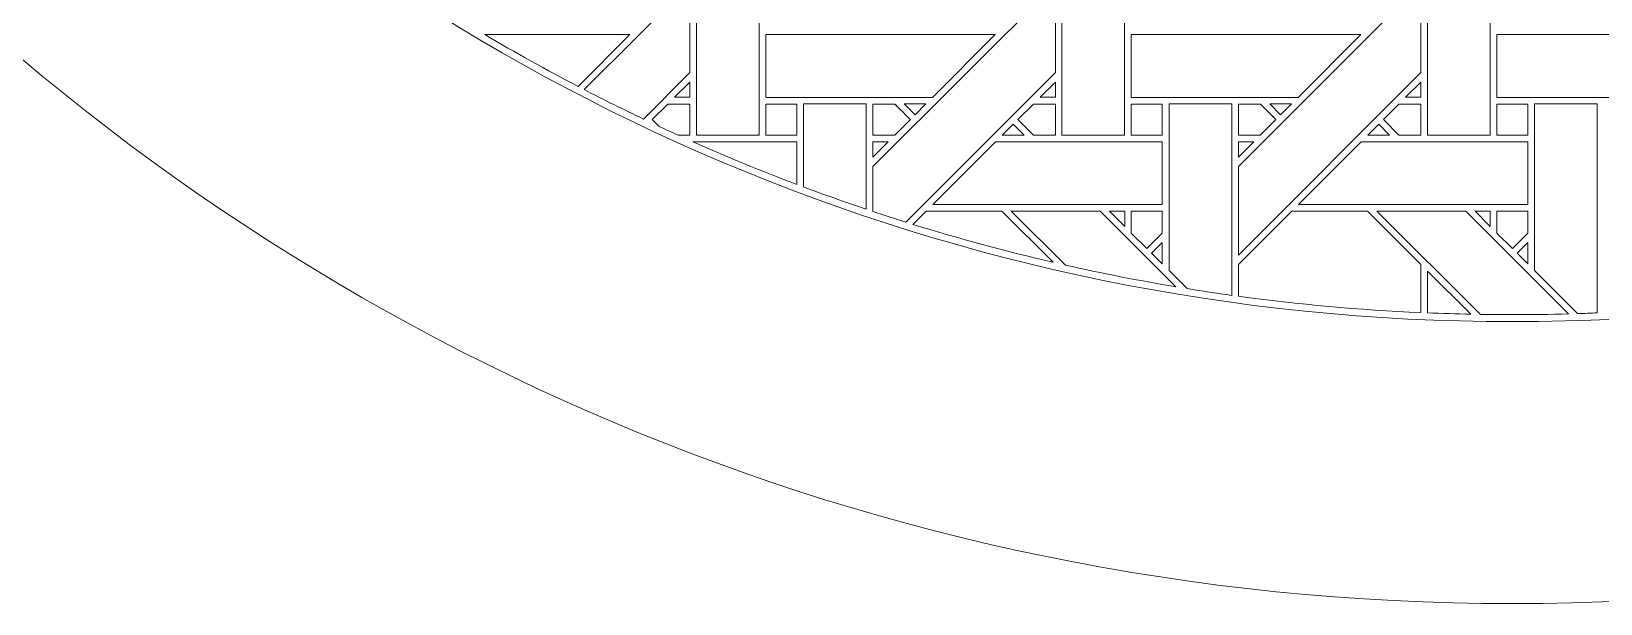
# Model space of a CAD drawing. Header units: inches. Extents: x 6.4 to 18.4, y 3.1 to 15.1.
# Drawn here: x 8.539 to 12.612, y 3.095 to 4.58 of the extents above; entities that cross this region are included whole.
import ezdxf

# ---------------------------------------------------------------- set-up
doc = ezdxf.new("R2010")
doc.units = ezdxf.units.IN
doc.header["$MEASUREMENT"] = 0
doc.layers.add('Design', color=7, linetype='Continuous', lineweight=0)

msp = doc.modelspace()

# ---------------------------------------------------------------- linework, layer by layer
at = {"layer": 'Design'}
for points, knots in [([(12.3829, 15.0948), (9.0691, 15.0948), (6.3829, 12.4085), (6.3829, 9.0948), (6.3829, 5.7811), (9.0691, 3.0948), (12.3829, 3.0948), (15.6966, 3.0948), (18.3829, 5.7811), (18.3829, 9.0948), (18.3829, 12.4085), (15.6966, 15.0948), (12.3829, 15.0948)], [0, 0, 0, 0, 1, 1, 1, 2, 2, 2, 3, 3, 3, 4, 4, 4, 4]), ([(12.3829, 14.3629), (9.4733, 14.3629), (7.1147, 12.0043), (7.1147, 9.0948), (7.1147, 6.1852), (9.4733, 3.8266), (12.3829, 3.8266), (15.2924, 3.8266), (17.651, 6.1852), (17.651, 9.0948), (17.651, 12.0043), (15.2924, 14.3629), (12.3829, 14.3629)], [0, 0, 0, 0, 1, 1, 1, 2, 2, 2, 3, 3, 3, 4, 4, 4, 4]), ([(10.4278, 4.7445), (10.4278, 4.7445), (10.4278, 4.3108), (10.4278, 4.3108), (10.4278, 4.3108), (10.265, 4.3108), (10.265, 4.3108), (10.265, 4.3108), (10.265, 4.9066), (10.265, 4.9066), (10.265, 4.9066), (10.4278, 4.7445), (10.4278, 4.7445)], [0, 0, 0, 0, 1, 1, 1, 2, 2, 2, 3, 3, 3, 4, 4, 4, 4]), ([(11.3765, 4.7445), (11.3765, 4.7445), (11.3765, 4.3108), (11.3765, 4.3108), (11.3765, 4.3108), (11.2137, 4.3108), (11.2137, 4.3108), (11.2137, 4.3108), (11.2137, 4.9066), (11.2137, 4.9066), (11.2137, 4.9066), (11.3765, 4.7445), (11.3765, 4.7445)], [0, 0, 0, 0, 1, 1, 1, 2, 2, 2, 3, 3, 3, 4, 4, 4, 4]), ([(12.3252, 4.7444), (12.3252, 4.7444), (12.3252, 4.3108), (12.3252, 4.3108), (12.3252, 4.3108), (12.1625, 4.3108), (12.1625, 4.3108), (12.1625, 4.3108), (12.1625, 4.9066), (12.1625, 4.9066), (12.1625, 4.9066), (12.3252, 4.7444), (12.3252, 4.7444)], [0, 0, 0, 0, 1, 1, 1, 2, 2, 2, 3, 3, 3, 4, 4, 4, 4]), ([(9.9738, 4.429), (9.9738, 4.429), (10.2479, 4.703), (10.2479, 4.703), (10.2479, 4.703), (10.2479, 4.473), (10.2479, 4.473), (10.2479, 4.473), (10.1275, 4.3526), (10.1275, 4.3526), (10.0758, 4.3773), (10.0245, 4.4027), (9.9738, 4.429)], [0, 0, 0, 0, 1, 1, 1, 2, 2, 2, 3, 3, 3, 4, 4, 4, 4]), ([(10.7229, 4.2294), (10.7229, 4.2294), (11.1966, 4.703), (11.1966, 4.703), (11.1966, 4.703), (11.1966, 4.473), (11.1966, 4.473), (11.1966, 4.473), (10.8086, 4.085), (10.8086, 4.085), (10.7799, 4.094), (10.7514, 4.1032), (10.7229, 4.1127), (10.7229, 4.1127), (10.7229, 4.2294), (10.7229, 4.2294)], [0, 0, 0, 0, 1, 1, 1, 2, 2, 2, 3, 3, 3, 4, 4, 4, 5, 5, 5, 5]), ([(11.6717, 4.2294), (11.6717, 4.2294), (12.1453, 4.7031), (12.1453, 4.7031), (12.1453, 4.7031), (12.1453, 4.473), (12.1453, 4.473), (12.1453, 4.473), (11.6717, 3.9994), (11.6717, 3.9994), (11.6717, 3.9994), (11.6717, 4.2294), (11.6717, 4.2294)], [0, 0, 0, 0, 1, 1, 1, 2, 2, 2, 3, 3, 3, 4, 4, 4, 4]), ([(10.0921, 4.5715), (10.0921, 4.5715), (9.9578, 4.4373), (9.9578, 4.4373), (9.876, 4.48), (9.7954, 4.5247), (9.7162, 4.5715), (9.7162, 4.5715), (10.0921, 4.5715), (10.0921, 4.5715)], [0, 0, 0, 0, 1, 1, 1, 2, 2, 2, 3, 3, 3, 3]), ([(10.4451, 4.4088), (10.4451, 4.4088), (10.4451, 4.5715), (10.4451, 4.5715), (10.4451, 4.5715), (11.0408, 4.5715), (11.0408, 4.5715), (11.0408, 4.5715), (10.8781, 4.4088), (10.8781, 4.4088), (10.8781, 4.4088), (10.4451, 4.4088), (10.4451, 4.4088)], [0, 0, 0, 0, 1, 1, 1, 2, 2, 2, 3, 3, 3, 4, 4, 4, 4]), ([(11.3938, 4.4088), (11.3938, 4.4088), (11.3938, 4.5715), (11.3938, 4.5715), (11.3938, 4.5715), (11.9895, 4.5715), (11.9895, 4.5715), (11.9895, 4.5715), (11.8268, 4.4088), (11.8268, 4.4088), (11.8268, 4.4088), (11.3938, 4.4088), (11.3938, 4.4088)], [0, 0, 0, 0, 1, 1, 1, 2, 2, 2, 3, 3, 3, 4, 4, 4, 4]), ([(12.3425, 4.4088), (12.3425, 4.4088), (12.3425, 4.5715), (12.3425, 4.5715), (12.3425, 4.5715), (12.9382, 4.5715), (12.9382, 4.5715), (12.9382, 4.5715), (12.7755, 4.4088), (12.7755, 4.4088), (12.7755, 4.4088), (12.3425, 4.4088), (12.3425, 4.4088)], [0, 0, 0, 0, 1, 1, 1, 2, 2, 2, 3, 3, 3, 4, 4, 4, 4]), ([(10.2479, 4.4089), (10.2479, 4.4089), (10.2081, 4.4089), (10.2081, 4.4089), (10.2081, 4.4089), (10.2479, 4.4486), (10.2479, 4.4486), (10.2479, 4.4486), (10.2479, 4.4089), (10.2479, 4.4089)], [0, 0, 0, 0, 1, 1, 1, 2, 2, 2, 3, 3, 3, 3]), ([(11.1568, 4.4089), (11.1568, 4.4089), (11.1966, 4.4486), (11.1966, 4.4486), (11.1966, 4.4486), (11.1966, 4.4089), (11.1966, 4.4089), (11.1966, 4.4089), (11.1568, 4.4089), (11.1568, 4.4089)], [0, 0, 0, 0, 1, 1, 1, 2, 2, 2, 3, 3, 3, 3]), ([(12.1056, 4.4089), (12.1056, 4.4089), (12.1453, 4.4486), (12.1453, 4.4486), (12.1453, 4.4486), (12.1453, 4.4089), (12.1453, 4.4089), (12.1453, 4.4089), (12.1056, 4.4089), (12.1056, 4.4089)], [0, 0, 0, 0, 1, 1, 1, 2, 2, 2, 3, 3, 3, 3]), ([(10.1504, 4.3511), (10.1504, 4.3511), (10.1908, 4.3915), (10.1908, 4.3915), (10.1908, 4.3915), (10.2479, 4.3915), (10.2479, 4.3915), (10.2479, 4.3915), (10.2479, 4.3107), (10.2479, 4.3107), (10.2479, 4.3107), (10.2175, 4.3107), (10.2175, 4.3107), (10.201, 4.3182), (10.1845, 4.3258), (10.168, 4.3335), (10.168, 4.3335), (10.1504, 4.3511), (10.1504, 4.3511)], [0, 0, 0, 0, 1, 1, 1, 2, 2, 2, 3, 3, 3, 4, 4, 4, 5, 5, 5, 6, 6, 6, 6]), ([(10.1504, 4.3511), (10.1504, 4.3511), (10.1908, 4.3915), (10.1908, 4.3915), (10.1908, 4.3915), (10.2479, 4.3915), (10.2479, 4.3915), (10.2479, 4.3915), (10.2479, 4.3107), (10.2479, 4.3107), (10.2479, 4.3107), (10.2175, 4.3107), (10.2175, 4.3107), (10.201, 4.3182), (10.1845, 4.3258), (10.168, 4.3335), (10.168, 4.3335), (10.1504, 4.3511), (10.1504, 4.3511)], [0, 0, 0, 0, 1, 1, 1, 2, 2, 2, 3, 3, 3, 4, 4, 4, 5, 5, 5, 6, 6, 6, 6]), ([(10.5253, 4.3915), (10.5253, 4.3915), (10.5253, 4.3107), (10.5253, 4.3107), (10.5253, 4.3107), (10.4451, 4.3107), (10.4451, 4.3107), (10.4451, 4.3107), (10.4451, 4.3915), (10.4451, 4.3915), (10.4451, 4.3915), (10.5253, 4.3915), (10.5253, 4.3915)], [0, 0, 0, 0, 1, 1, 1, 2, 2, 2, 3, 3, 3, 4, 4, 4, 4]), ([(10.4451, 4.3915), (10.4451, 4.3915), (10.5253, 4.3915), (10.5253, 4.3915), (10.5253, 4.3915), (10.5253, 4.3107), (10.5253, 4.3107), (10.5253, 4.3107), (10.4451, 4.3107), (10.4451, 4.3107), (10.4451, 4.3107), (10.4451, 4.3915), (10.4451, 4.3915)], [0, 0, 0, 0, 1, 1, 1, 2, 2, 2, 3, 3, 3, 4, 4, 4, 4]), ([(10.5429, 4.1763), (10.5429, 4.1763), (10.5429, 4.3916), (10.5429, 4.3916), (10.5429, 4.3916), (10.7058, 4.3916), (10.7058, 4.3916), (10.7058, 4.3916), (10.7058, 4.1184), (10.7058, 4.1184), (10.6511, 4.1368), (10.5968, 4.1562), (10.5429, 4.1763)], [0, 0, 0, 0, 1, 1, 1, 2, 2, 2, 3, 3, 3, 4, 4, 4, 4]), ([(10.8203, 4.3512), (10.8203, 4.3512), (10.7799, 4.3107), (10.7799, 4.3107), (10.7799, 4.3107), (10.7229, 4.3107), (10.7229, 4.3107), (10.7229, 4.3107), (10.7229, 4.3915), (10.7229, 4.3915), (10.7229, 4.3915), (10.78, 4.3915), (10.78, 4.3915), (10.7851, 4.3864), (10.8159, 4.3556), (10.8203, 4.3512)], [0, 0, 0, 0, 1, 1, 1, 2, 2, 2, 3, 3, 3, 4, 4, 4, 5, 5, 5, 5]), ([(10.7229, 4.3107), (10.7229, 4.3107), (10.7229, 4.3915), (10.7229, 4.3915), (10.7229, 4.3915), (10.78, 4.3915), (10.78, 4.3915), (10.7852, 4.3863), (10.816, 4.3555), (10.8203, 4.3512), (10.8203, 4.3512), (10.7799, 4.3107), (10.7799, 4.3107), (10.7799, 4.3107), (10.7229, 4.3107), (10.7229, 4.3107)], [0, 0, 0, 0, 1, 1, 1, 2, 2, 2, 3, 3, 3, 4, 4, 4, 5, 5, 5, 5]), ([(10.8044, 4.3916), (10.8044, 4.3916), (10.8608, 4.3916), (10.8608, 4.3916), (10.8608, 4.3916), (10.8325, 4.3634), (10.8325, 4.3634), (10.8325, 4.3634), (10.8044, 4.3916), (10.8044, 4.3916)], [0, 0, 0, 0, 1, 1, 1, 2, 2, 2, 3, 3, 3, 3]), ([(11.1396, 4.3915), (11.1396, 4.3915), (11.1966, 4.3915), (11.1966, 4.3915), (11.1966, 4.3915), (11.1966, 4.3107), (11.1966, 4.3107), (11.1966, 4.3107), (11.1395, 4.3107), (11.1395, 4.3107), (11.1395, 4.3107), (11.0991, 4.3511), (11.0991, 4.3511), (11.0991, 4.3511), (11.1396, 4.3915), (11.1396, 4.3915)], [0, 0, 0, 0, 1, 1, 1, 2, 2, 2, 3, 3, 3, 4, 4, 4, 5, 5, 5, 5]), ([(11.1966, 4.3915), (11.1966, 4.3915), (11.1966, 4.3107), (11.1966, 4.3107), (11.1966, 4.3107), (11.1395, 4.3107), (11.1395, 4.3107), (11.1395, 4.3107), (11.0991, 4.3511), (11.0991, 4.3511), (11.0991, 4.3511), (11.1396, 4.3915), (11.1396, 4.3915), (11.1396, 4.3915), (11.1966, 4.3915), (11.1966, 4.3915)], [0, 0, 0, 0, 1, 1, 1, 2, 2, 2, 3, 3, 3, 4, 4, 4, 5, 5, 5, 5]), ([(11.474, 4.3915), (11.474, 4.3915), (11.474, 4.3107), (11.474, 4.3107), (11.474, 4.3107), (11.3938, 4.3107), (11.3938, 4.3107), (11.3938, 4.3107), (11.3938, 4.3915), (11.3938, 4.3915), (11.3938, 4.3915), (11.474, 4.3915), (11.474, 4.3915)], [0, 0, 0, 0, 1, 1, 1, 2, 2, 2, 3, 3, 3, 4, 4, 4, 4]), ([(11.3938, 4.3915), (11.3938, 4.3915), (11.474, 4.3915), (11.474, 4.3915), (11.474, 4.3915), (11.474, 4.3107), (11.474, 4.3107), (11.474, 4.3107), (11.3938, 4.3107), (11.3938, 4.3107), (11.3938, 4.3107), (11.3938, 4.3915), (11.3938, 4.3915)], [0, 0, 0, 0, 1, 1, 1, 2, 2, 2, 3, 3, 3, 4, 4, 4, 4]), ([(11.5386, 3.9124), (11.5386, 3.9124), (11.4916, 3.9594), (11.4916, 3.9594), (11.4916, 3.9594), (11.4916, 4.3916), (11.4916, 4.3916), (11.4916, 4.3916), (11.6545, 4.3916), (11.6545, 4.3916), (11.6545, 4.3916), (11.6545, 3.8949), (11.6545, 3.8949), (11.6157, 3.9003), (11.5771, 3.9062), (11.5386, 3.9124)], [0, 0, 0, 0, 1, 1, 1, 2, 2, 2, 3, 3, 3, 4, 4, 4, 5, 5, 5, 5]), ([(11.6717, 4.3915), (11.6717, 4.3915), (11.7287, 4.3915), (11.7287, 4.3915), (11.7339, 4.3864), (11.7646, 4.3556), (11.7691, 4.3512), (11.7691, 4.3512), (11.7286, 4.3107), (11.7286, 4.3107), (11.7286, 4.3107), (11.6717, 4.3107), (11.6717, 4.3107), (11.6717, 4.3107), (11.6717, 4.3915), (11.6717, 4.3915)], [0, 0, 0, 0, 1, 1, 1, 2, 2, 2, 3, 3, 3, 4, 4, 4, 5, 5, 5, 5]), ([(11.6717, 4.3915), (11.6717, 4.3915), (11.7287, 4.3915), (11.7287, 4.3915), (11.7337, 4.3865), (11.7645, 4.3557), (11.7691, 4.3512), (11.7691, 4.3512), (11.7286, 4.3107), (11.7286, 4.3107), (11.7286, 4.3107), (11.6717, 4.3107), (11.6717, 4.3107), (11.6717, 4.3107), (11.6717, 4.3915), (11.6717, 4.3915)], [0, 0, 0, 0, 1, 1, 1, 2, 2, 2, 3, 3, 3, 4, 4, 4, 5, 5, 5, 5]), ([(11.8095, 4.3916), (11.8095, 4.3916), (11.7813, 4.3634), (11.7813, 4.3634), (11.7813, 4.3634), (11.7531, 4.3916), (11.7531, 4.3916), (11.7531, 4.3916), (11.8095, 4.3916), (11.8095, 4.3916)], [0, 0, 0, 0, 1, 1, 1, 2, 2, 2, 3, 3, 3, 3]), ([(12.0883, 4.3915), (12.0883, 4.3915), (12.1453, 4.3915), (12.1453, 4.3915), (12.1453, 4.3915), (12.1453, 4.3107), (12.1453, 4.3107), (12.1453, 4.3107), (12.0882, 4.3107), (12.0882, 4.3107), (12.0882, 4.3107), (12.0479, 4.3511), (12.0479, 4.3511), (12.0479, 4.3511), (12.0883, 4.3915), (12.0883, 4.3915)], [0, 0, 0, 0, 1, 1, 1, 2, 2, 2, 3, 3, 3, 4, 4, 4, 5, 5, 5, 5]), ([(12.0479, 4.3511), (12.0479, 4.3511), (12.0883, 4.3915), (12.0883, 4.3915), (12.0883, 4.3915), (12.1453, 4.3915), (12.1453, 4.3915), (12.1453, 4.3915), (12.1453, 4.3107), (12.1453, 4.3107), (12.1453, 4.3107), (12.0882, 4.3107), (12.0882, 4.3107), (12.0882, 4.3107), (12.0479, 4.3511), (12.0479, 4.3511)], [0, 0, 0, 0, 1, 1, 1, 2, 2, 2, 3, 3, 3, 4, 4, 4, 5, 5, 5, 5]), ([(12.3425, 4.3915), (12.3425, 4.3915), (12.4228, 4.3915), (12.4228, 4.3915), (12.4228, 4.3915), (12.4228, 4.3107), (12.4228, 4.3107), (12.4228, 4.3107), (12.3425, 4.3107), (12.3425, 4.3107), (12.3425, 4.3107), (12.3425, 4.3915), (12.3425, 4.3915)], [0, 0, 0, 0, 1, 1, 1, 2, 2, 2, 3, 3, 3, 4, 4, 4, 4]), ([(12.4228, 4.3915), (12.4228, 4.3915), (12.4228, 4.3107), (12.4228, 4.3107), (12.4228, 4.3107), (12.3425, 4.3107), (12.3425, 4.3107), (12.3425, 4.3107), (12.3425, 4.3915), (12.3425, 4.3915), (12.3425, 4.3915), (12.4228, 4.3915), (12.4228, 4.3915)], [0, 0, 0, 0, 1, 1, 1, 2, 2, 2, 3, 3, 3, 4, 4, 4, 4]), ([(12.5521, 3.8475), (12.5521, 3.8475), (12.4403, 3.9594), (12.4403, 3.9594), (12.4403, 3.9594), (12.4403, 4.3916), (12.4403, 4.3916), (12.4403, 4.3916), (12.6032, 4.3916), (12.6032, 4.3916), (12.6032, 4.3916), (12.6032, 3.8494), (12.6032, 3.8494), (12.5862, 3.8487), (12.5692, 3.8481), (12.5521, 3.8475)], [0, 0, 0, 0, 1, 1, 1, 2, 2, 2, 3, 3, 3, 4, 4, 4, 5, 5, 5, 5]), ([(11.1153, 4.3108), (11.1153, 4.3108), (11.0588, 4.3108), (11.0588, 4.3108), (11.0588, 4.3108), (11.087, 4.339), (11.087, 4.339), (11.087, 4.339), (11.1153, 4.3108), (11.1153, 4.3108)], [0, 0, 0, 0, 1, 1, 1, 2, 2, 2, 3, 3, 3, 3]), ([(12.064, 4.3108), (12.064, 4.3108), (12.0075, 4.3108), (12.0075, 4.3108), (12.0075, 4.3108), (12.0358, 4.339), (12.0358, 4.339), (12.0358, 4.339), (12.064, 4.3108), (12.064, 4.3108)], [0, 0, 0, 0, 1, 1, 1, 2, 2, 2, 3, 3, 3, 3]), ([(10.5253, 4.2936), (10.5253, 4.2936), (10.5253, 4.1829), (10.5253, 4.1829), (10.4342, 4.2174), (10.3444, 4.2543), (10.2558, 4.2936), (10.2558, 4.2936), (10.5253, 4.2936), (10.5253, 4.2936)], [0, 0, 0, 0, 1, 1, 1, 2, 2, 2, 3, 3, 3, 3]), ([(10.7628, 4.2936), (10.7628, 4.2936), (10.7229, 4.2538), (10.7229, 4.2538), (10.7229, 4.2538), (10.7229, 4.2936), (10.7229, 4.2936), (10.7229, 4.2936), (10.7628, 4.2936), (10.7628, 4.2936)], [0, 0, 0, 0, 1, 1, 1, 2, 2, 2, 3, 3, 3, 3]), ([(10.8788, 4.1308), (10.8788, 4.1308), (11.0416, 4.2936), (11.0416, 4.2936), (11.0416, 4.2936), (11.4741, 4.2936), (11.4741, 4.2936), (11.4741, 4.2936), (11.4741, 4.1308), (11.4741, 4.1308), (11.4741, 4.1308), (10.8788, 4.1308), (10.8788, 4.1308)], [0, 0, 0, 0, 1, 1, 1, 2, 2, 2, 3, 3, 3, 4, 4, 4, 4]), ([(11.7115, 4.2936), (11.7115, 4.2936), (11.6717, 4.2538), (11.6717, 4.2538), (11.6717, 4.2538), (11.6717, 4.2936), (11.6717, 4.2936), (11.6717, 4.2936), (11.7115, 4.2936), (11.7115, 4.2936)], [0, 0, 0, 0, 1, 1, 1, 2, 2, 2, 3, 3, 3, 3]), ([(11.8275, 4.1308), (11.8275, 4.1308), (11.9904, 4.2936), (11.9904, 4.2936), (11.9904, 4.2936), (12.4228, 4.2936), (12.4228, 4.2936), (12.4228, 4.2936), (12.4228, 4.1308), (12.4228, 4.1308), (12.4228, 4.1308), (11.8275, 4.1308), (11.8275, 4.1308)], [0, 0, 0, 0, 1, 1, 1, 2, 2, 2, 3, 3, 3, 4, 4, 4, 4]), ([(10.8271, 4.0791), (10.8271, 4.0791), (10.8616, 4.1136), (10.8616, 4.1136), (10.8616, 4.1136), (11.0578, 4.1136), (11.0578, 4.1136), (11.0578, 4.1136), (11.1908, 3.9807), (11.1908, 3.9807), (11.0678, 4.0093), (10.9466, 4.0421), (10.8271, 4.0791)], [0, 0, 0, 0, 1, 1, 1, 2, 2, 2, 3, 3, 3, 4, 4, 4, 4]), ([(10.8271, 4.0791), (10.8271, 4.0791), (10.8616, 4.1136), (10.8616, 4.1136), (10.8616, 4.1136), (11.0578, 4.1136), (11.0578, 4.1136), (11.0578, 4.1136), (11.1908, 3.9807), (11.1908, 3.9807), (11.0678, 4.0093), (10.9466, 4.0421), (10.8271, 4.0791)], [0, 0, 0, 0, 1, 1, 1, 2, 2, 2, 3, 3, 3, 4, 4, 4, 4]), ([(11.0821, 4.1137), (11.0821, 4.1137), (11.313, 4.1137), (11.313, 4.1137), (11.313, 4.1137), (11.5096, 3.9171), (11.5096, 3.9171), (11.413, 3.9333), (11.3174, 3.9521), (11.2226, 3.9735), (11.2226, 3.9735), (11.0821, 4.1137), (11.0821, 4.1137)], [0, 0, 0, 0, 1, 1, 1, 2, 2, 2, 3, 3, 3, 4, 4, 4, 4]), ([(11.3766, 4.1137), (11.3766, 4.1137), (11.3766, 4.0739), (11.3766, 4.0739), (11.3766, 4.0739), (11.3372, 4.1137), (11.3372, 4.1137), (11.3372, 4.1137), (11.3766, 4.1137), (11.3766, 4.1137)], [0, 0, 0, 0, 1, 1, 1, 2, 2, 2, 3, 3, 3, 3]), ([(11.474, 4.1137), (11.474, 4.1137), (11.474, 4.0561), (11.474, 4.0561), (11.474, 4.0561), (11.4341, 4.0161), (11.4341, 4.0161), (11.4341, 4.0161), (11.3938, 4.0564), (11.3938, 4.0564), (11.3938, 4.0564), (11.3938, 4.1137), (11.3938, 4.1137), (11.3938, 4.1137), (11.474, 4.1137), (11.474, 4.1137)], [0, 0, 0, 0, 1, 1, 1, 2, 2, 2, 3, 3, 3, 4, 4, 4, 5, 5, 5, 5]), ([(11.4341, 4.0161), (11.4341, 4.0161), (11.3938, 4.0564), (11.3938, 4.0564), (11.3938, 4.0564), (11.3938, 4.1137), (11.3938, 4.1137), (11.3938, 4.1137), (11.474, 4.1137), (11.474, 4.1137), (11.474, 4.1137), (11.474, 4.0561), (11.474, 4.0561), (11.474, 4.0561), (11.4341, 4.0161), (11.4341, 4.0161)], [0, 0, 0, 0, 1, 1, 1, 2, 2, 2, 3, 3, 3, 4, 4, 4, 5, 5, 5, 5]), ([(11.6717, 3.8926), (11.6717, 3.8926), (11.6717, 3.9749), (11.6717, 3.9749), (11.6717, 3.9749), (11.8104, 4.1136), (11.8104, 4.1136), (11.8104, 4.1136), (12.0066, 4.1136), (12.0066, 4.1136), (12.0066, 4.1136), (12.1453, 3.9749), (12.1453, 3.9749), (12.1453, 3.9749), (12.1453, 3.8501), (12.1453, 3.8501), (11.9855, 3.8573), (11.8275, 3.8715), (11.6717, 3.8926)], [0, 0, 0, 0, 1, 1, 1, 2, 2, 2, 3, 3, 3, 4, 4, 4, 5, 5, 5, 6, 6, 6, 6]), ([(11.6717, 3.8926), (11.6717, 3.8926), (11.6717, 3.9749), (11.6717, 3.9749), (11.6717, 3.9749), (11.8104, 4.1136), (11.8104, 4.1136), (11.8104, 4.1136), (12.0066, 4.1136), (12.0066, 4.1136), (12.0066, 4.1136), (12.1453, 3.9749), (12.1453, 3.9749), (12.1453, 3.9749), (12.1453, 3.8501), (12.1453, 3.8501), (11.9855, 3.8573), (11.8275, 3.8715), (11.6717, 3.8926)], [0, 0, 0, 0, 1, 1, 1, 2, 2, 2, 3, 3, 3, 4, 4, 4, 5, 5, 5, 6, 6, 6, 6]), ([(12.3829, 3.8448), (12.3551, 3.8448), (12.3274, 3.8451), (12.2997, 3.8455), (12.2997, 3.8455), (12.0308, 4.1137), (12.0308, 4.1137), (12.0308, 4.1137), (12.2618, 4.1137), (12.2618, 4.1137), (12.2618, 4.1137), (12.5287, 3.8468), (12.5287, 3.8468), (12.4802, 3.8455), (12.4316, 3.8448), (12.3829, 3.8448)], [0, 0, 0, 0, 1, 1, 1, 2, 2, 2, 3, 3, 3, 4, 4, 4, 5, 5, 5, 5]), ([(12.3253, 4.1137), (12.3253, 4.1137), (12.3253, 4.0739), (12.3253, 4.0739), (12.3253, 4.0739), (12.2859, 4.1137), (12.2859, 4.1137), (12.2859, 4.1137), (12.3253, 4.1137), (12.3253, 4.1137)], [0, 0, 0, 0, 1, 1, 1, 2, 2, 2, 3, 3, 3, 3]), ([(12.3425, 4.1137), (12.3425, 4.1137), (12.4228, 4.1137), (12.4228, 4.1137), (12.4228, 4.1137), (12.4228, 4.0561), (12.4228, 4.0561), (12.4228, 4.0561), (12.3828, 4.0161), (12.3828, 4.0161), (12.3828, 4.0161), (12.3425, 4.0564), (12.3425, 4.0564), (12.3425, 4.0564), (12.3425, 4.1137), (12.3425, 4.1137)], [0, 0, 0, 0, 1, 1, 1, 2, 2, 2, 3, 3, 3, 4, 4, 4, 5, 5, 5, 5]), ([(12.3828, 4.0161), (12.3828, 4.0161), (12.3425, 4.0564), (12.3425, 4.0564), (12.3425, 4.0564), (12.3425, 4.1137), (12.3425, 4.1137), (12.3425, 4.1137), (12.4228, 4.1137), (12.4228, 4.1137), (12.4228, 4.1137), (12.4228, 4.0561), (12.4228, 4.0561), (12.4228, 4.0561), (12.3828, 4.0161), (12.3828, 4.0161)], [0, 0, 0, 0, 1, 1, 1, 2, 2, 2, 3, 3, 3, 4, 4, 4, 5, 5, 5, 5]), ([(11.4741, 4.0318), (11.4741, 4.0318), (11.4741, 3.9767), (11.4741, 3.9767), (11.4741, 3.9767), (11.4463, 4.0041), (11.4463, 4.0041), (11.4463, 4.0041), (11.4741, 4.0318), (11.4741, 4.0318)], [0, 0, 0, 0, 1, 1, 1, 2, 2, 2, 3, 3, 3, 3]), ([(12.4228, 4.0318), (12.4228, 4.0318), (12.4228, 3.9767), (12.4228, 3.9767), (12.4228, 3.9767), (12.395, 4.0041), (12.395, 4.0041), (12.395, 4.0041), (12.4228, 4.0318), (12.4228, 4.0318)], [0, 0, 0, 0, 1, 1, 1, 2, 2, 2, 3, 3, 3, 3]), ([(12.1625, 3.8494), (12.1625, 3.8494), (12.1625, 3.9579), (12.1625, 3.9579), (12.1625, 3.9579), (12.2748, 3.846), (12.2748, 3.846), (12.2373, 3.8467), (12.1998, 3.8478), (12.1625, 3.8494)], [0, 0, 0, 0, 1, 1, 1, 2, 2, 2, 3, 3, 3, 3])]:
    msp.add_open_spline(points, degree=3, knots=knots, dxfattribs=at)

doc.saveas('drawing.dxf')
